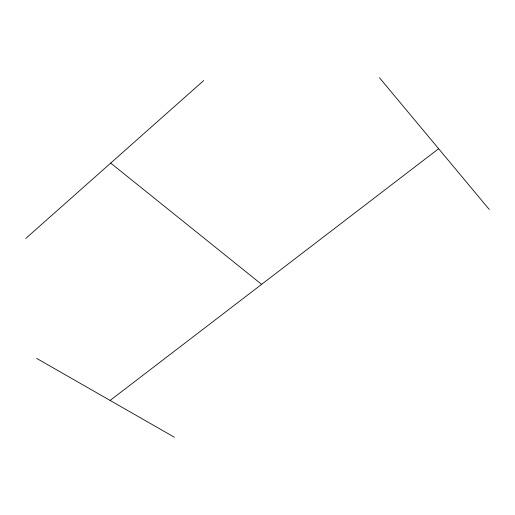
<?xml version="1.0" encoding="UTF-8"?>
<svg xmlns="http://www.w3.org/2000/svg" width="515" height="515" viewBox="0 0 515 515"><rect width="100%" height="100%" fill="white"/><g stroke="black" fill="none" stroke-linecap="round" stroke-linejoin="round"><path stroke-width="0.77" d="M25.75 238.484L203.721 80.527M110.107 400.438L438.632 148.732M36.636 358.382L174.398 437.248M110.686 163.101L261.614 284.357M379.471 77.752L489.25 209.457"/></g></svg>
